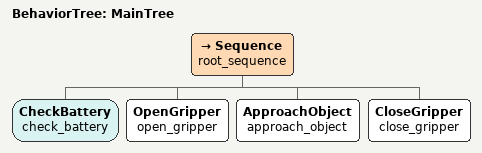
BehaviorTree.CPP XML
<root BTCPP_format="4"> <!-- 根元素，指明行为树CPP格式版本为4 -->
    <BehaviorTree ID="MainTree"> <!-- 定义一个ID为MainTree的行为树 -->
        <Sequence name="root_sequence"> <!-- 定义一个名为root_sequence的序列节点 -->
            <CheckBattery name="check_battery"/> <!-- 插入一个检查电池状态的任务节点 -->
            <OpenGripper name="open_gripper"/> <!-- 插入一个打开抓取器的任务节点 -->
            <ApproachObject name="approach_object"/> <!-- 插入一个接近目标对象的任务节点 -->
            <CloseGripper name="close_gripper"/> <!-- 插入一个关闭抓取器的任务节点 -->
        </Sequence>
    </BehaviorTree>
</root>
